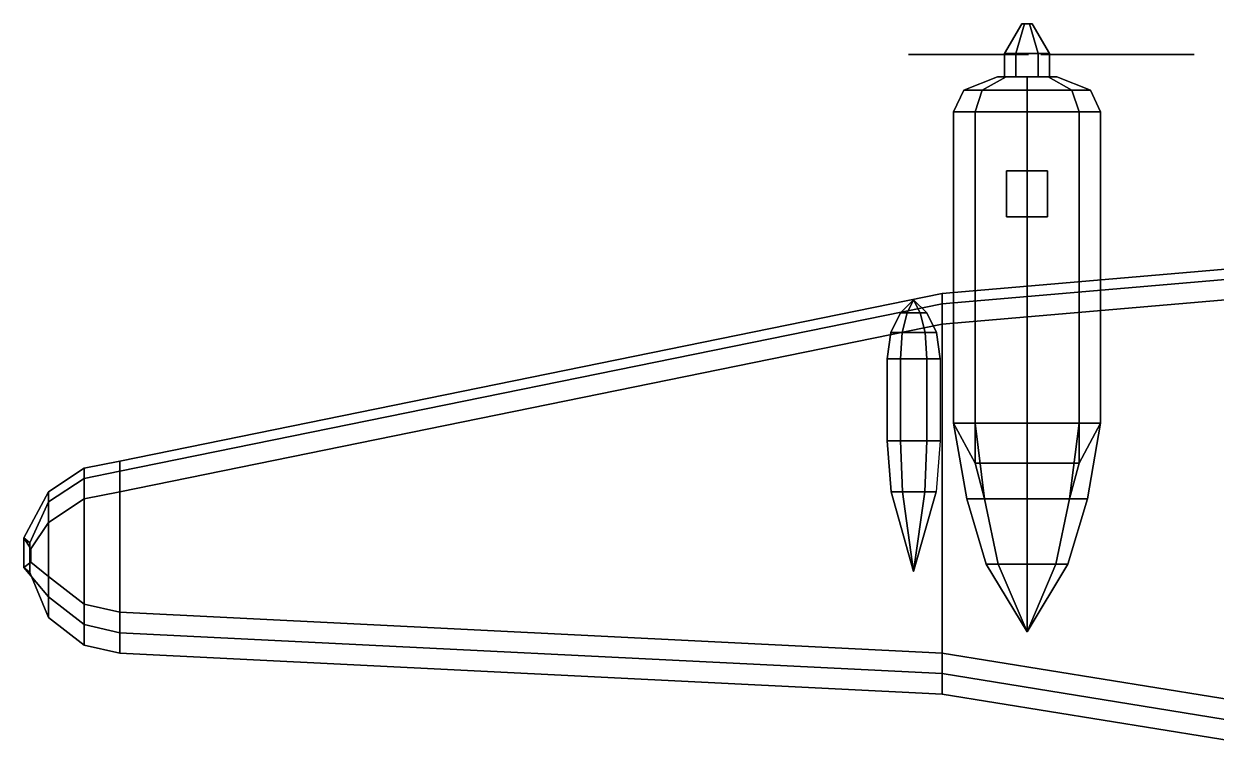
# Model space of a CAD drawing. Header units: millimetres. Extents: x -16.3 to 16.3, y -11.4 to 11.4.
# Drawn here: x -16.29 to -4.62, y 0.69 to 7.76 of the extents above; entities that cross this region are included whole.
import ezdxf

# ---------------------------------------------------------------- set-up
doc = ezdxf.new("R2010")
doc.units = ezdxf.units.MM
for name, color, linetype in [('engine_outer', 6, 'Continuous'), ('propeller', 1, 'Continuous'), ('wing1', 1, 'Continuous')]:
    doc.layers.add(name, color=color, linetype=linetype)

msp = doc.modelspace()

# ---------------------------------------------------------------- linework, layer by layer
at = {"layer": 'engine_outer'}
for points in [[(-7.09, 7.11, 2.8), (-6.908, 7.11, 3.238), (-6.675, 7.24, 3.005), (-6.76, 7.24, 2.8)], [(-6.908, 7.11, 2.362), (-7.09, 7.11, 2.8), (-6.76, 7.24, 2.8), (-6.675, 7.24, 2.595)], [(-6.47, 7.11, 2.18), (-6.908, 7.11, 2.362), (-6.675, 7.24, 2.595), (-6.47, 7.24, 2.51)], [(-6.908, 7.11, 3.238), (-6.47, 7.11, 3.42), (-6.47, 7.24, 3.09), (-6.675, 7.24, 3.005)], [(-6.76, 7.24, 2.8), (-6.265, 7.24, 3.005), (-6.18, 7.24, 2.8), (-6.675, 7.24, 2.595)], [(-6.675, 7.24, 3.005), (-6.47, 7.24, 3.09), (-6.265, 7.24, 3.005), (-6.76, 7.24, 2.8)], [(-6.675, 7.24, 2.595), (-6.18, 7.24, 2.8), (-6.265, 7.24, 2.595), (-6.47, 7.24, 2.51)], [(-6.032, 7.11, 2.362), (-6.47, 7.11, 2.18), (-6.47, 7.24, 2.51), (-6.265, 7.24, 2.595)], [(-6.47, 7.11, 3.42), (-6.032, 7.11, 3.238), (-6.265, 7.24, 3.005), (-6.47, 7.24, 3.09)], [(-5.85, 7.11, 2.8), (-6.032, 7.11, 2.362), (-6.265, 7.24, 2.595), (-6.18, 7.24, 2.8)], [(-6.032, 7.11, 3.238), (-5.85, 7.11, 2.8), (-6.18, 7.24, 2.8), (-6.265, 7.24, 3.005)], [(-7.19, 6.9, 2.8), (-6.979, 6.9, 3.309), (-6.908, 7.11, 3.238), (-7.09, 7.11, 2.8)], [(-6.979, 6.9, 2.291), (-7.19, 6.9, 2.8), (-7.09, 7.11, 2.8), (-6.908, 7.11, 2.362)], [(-6.47, 6.9, 2.08), (-6.979, 6.9, 2.291), (-6.908, 7.11, 2.362), (-6.47, 7.11, 2.18)], [(-6.979, 6.9, 3.309), (-6.47, 6.9, 3.52), (-6.47, 7.11, 3.42), (-6.908, 7.11, 3.238)], [(-5.961, 6.9, 2.291), (-6.47, 6.9, 2.08), (-6.47, 7.11, 2.18), (-6.032, 7.11, 2.362)], [(-6.47, 6.9, 3.52), (-5.961, 6.9, 3.309), (-6.032, 7.11, 3.238), (-6.47, 7.11, 3.42)], [(-5.961, 6.9, 3.309), (-5.75, 6.9, 2.8), (-5.85, 7.11, 2.8), (-6.032, 7.11, 3.238)], [(-5.75, 6.9, 2.8), (-5.961, 6.9, 2.291), (-6.032, 7.11, 2.362), (-5.85, 7.11, 2.8)], [(-7.19, 6.9, 2.8), (-6.979, 6.9, 2.291), (-6.979, 3.46, 2.291), (-7.19, 3.85, 2.8)], [(-6.979, 6.9, 3.309), (-7.19, 6.9, 2.8), (-7.19, 3.85, 2.8), (-6.979, 3.85, 3.309)], [(-6.979, 6.9, 2.291), (-6.47, 6.9, 2.08), (-6.47, 3.46, 2.08), (-6.979, 3.46, 2.291)], [(-6.47, 6.9, 3.52), (-6.979, 6.9, 3.309), (-6.979, 3.85, 3.309), (-6.47, 3.85, 3.52)], [(-6.47, 6.9, 2.08), (-5.961, 6.9, 2.291), (-5.961, 3.46, 2.291), (-6.47, 3.46, 2.08)], [(-5.961, 6.9, 3.309), (-6.47, 6.9, 3.52), (-6.47, 3.85, 3.52), (-5.961, 3.85, 3.309)], [(-5.961, 6.9, 2.291), (-5.75, 6.9, 2.8), (-5.75, 3.85, 2.8), (-5.961, 3.46, 2.291)], [(-5.75, 6.9, 2.8), (-5.961, 6.9, 3.309), (-5.961, 3.85, 3.309), (-5.75, 3.85, 2.8)], [(-6.27, 6.32, 1.88), (-6.27, 5.87, 1.88), (-6.67, 5.87, 1.88), (-6.67, 6.32, 1.88)], [(-6.27, 6.32, 2.17), (-6.27, 6.32, 1.88), (-6.67, 6.32, 1.88), (-6.67, 6.32, 2.17)], [(-6.67, 6.32, 1.88), (-6.67, 5.87, 1.88), (-6.67, 5.87, 2.17), (-6.67, 6.32, 2.17)], [(-6.27, 5.87, 2.17), (-6.27, 5.87, 1.88), (-6.27, 6.32, 1.88), (-6.27, 6.32, 2.17)], [(-6.67, 5.87, 2.17), (-6.67, 5.87, 1.88), (-6.27, 5.87, 1.88), (-6.27, 5.87, 2.17)], [(-6.979, 3.85, 3.309), (-7.19, 3.85, 2.8), (-7.06, 3.11, 2.8), (-6.887, 3.11, 3.217)], [(-7.19, 3.85, 2.8), (-6.979, 3.46, 2.291), (-6.887, 3.11, 2.383), (-7.06, 3.11, 2.8)], [(-6.47, 3.85, 3.52), (-6.979, 3.85, 3.309), (-6.887, 3.11, 3.217), (-6.47, 3.11, 3.39)], [(-5.961, 3.85, 3.309), (-6.47, 3.85, 3.52), (-6.47, 3.11, 3.39), (-6.053, 3.11, 3.217)], [(-5.75, 3.85, 2.8), (-5.961, 3.85, 3.309), (-6.053, 3.11, 3.217), (-5.88, 3.11, 2.8)], [(-5.961, 3.46, 2.291), (-5.75, 3.85, 2.8), (-5.88, 3.11, 2.8), (-6.053, 3.11, 2.383)], [(-6.979, 3.46, 2.291), (-6.47, 3.46, 2.08), (-6.47, 3.11, 2.21), (-6.887, 3.11, 2.383)], [(-6.47, 3.46, 2.08), (-5.961, 3.46, 2.291), (-6.053, 3.11, 2.383), (-6.47, 3.11, 2.21)], [(-6.887, 3.11, 3.217), (-7.06, 3.11, 2.8), (-6.87, 2.47, 2.8), (-6.753, 2.47, 3.083)], [(-7.06, 3.11, 2.8), (-6.887, 3.11, 2.383), (-6.753, 2.47, 2.517), (-6.87, 2.47, 2.8)], [(-6.887, 3.11, 2.383), (-6.47, 3.11, 2.21), (-6.47, 2.47, 2.4), (-6.753, 2.47, 2.517)], [(-6.47, 3.11, 3.39), (-6.887, 3.11, 3.217), (-6.753, 2.47, 3.083), (-6.47, 2.47, 3.2)], [(-6.47, 3.11, 2.21), (-6.053, 3.11, 2.383), (-6.187, 2.47, 2.517), (-6.47, 2.47, 2.4)], [(-6.053, 3.11, 3.217), (-6.47, 3.11, 3.39), (-6.47, 2.47, 3.2), (-6.187, 2.47, 3.083)], [(-5.88, 3.11, 2.8), (-6.053, 3.11, 3.217), (-6.187, 2.47, 3.083), (-6.07, 2.47, 2.8)], [(-6.053, 3.11, 2.383), (-5.88, 3.11, 2.8), (-6.07, 2.47, 2.8), (-6.187, 2.47, 2.517)], [(-6.753, 2.47, 3.083), (-6.87, 2.47, 2.8), (-6.47, 1.81, 2.8)], [(-6.87, 2.47, 2.8), (-6.753, 2.47, 2.517), (-6.47, 1.81, 2.8)], [(-6.47, 2.47, 3.2), (-6.753, 2.47, 3.083), (-6.47, 1.81, 2.8)], [(-6.753, 2.47, 2.517), (-6.47, 2.47, 2.4), (-6.47, 1.81, 2.8)], [(-6.187, 2.47, 2.517), (-6.07, 2.47, 2.8), (-6.47, 1.81, 2.8)], [(-6.47, 2.47, 2.4), (-6.187, 2.47, 2.517), (-6.47, 1.81, 2.8)], [(-6.187, 2.47, 3.083), (-6.47, 2.47, 3.2), (-6.47, 1.81, 2.8)], [(-6.07, 2.47, 2.8), (-6.187, 2.47, 3.083), (-6.47, 1.81, 2.8)]]:
    msp.add_3dface(points, dxfattribs=at)
at = {"layer": 'propeller'}
for points in [[(-6.69, 7.47, 2.8), (-6.58, 7.47, 2.991), (-6.495, 7.76, 2.843), (-6.52, 7.76, 2.8)], [(-6.58, 7.47, 2.609), (-6.69, 7.47, 2.8), (-6.52, 7.76, 2.8), (-6.495, 7.76, 2.757)], [(-6.58, 7.47, 2.991), (-6.36, 7.47, 2.991), (-6.445, 7.76, 2.843), (-6.495, 7.76, 2.843)], [(-6.36, 7.47, 2.609), (-6.58, 7.47, 2.609), (-6.495, 7.76, 2.757), (-6.445, 7.76, 2.757)], [(-6.52, 7.76, 2.8), (-6.42, 7.76, 2.8), (-6.445, 7.76, 2.757), (-6.495, 7.76, 2.757)], [(-6.495, 7.76, 2.843), (-6.445, 7.76, 2.843), (-6.42, 7.76, 2.8), (-6.52, 7.76, 2.8)], [(-6.36, 7.47, 2.991), (-6.25, 7.47, 2.8), (-6.42, 7.76, 2.8), (-6.445, 7.76, 2.843)], [(-6.25, 7.47, 2.8), (-6.36, 7.47, 2.609), (-6.445, 7.76, 2.757), (-6.42, 7.76, 2.8)], [(-6.58, 7.47, 2.991), (-6.69, 7.47, 2.8), (-6.69, 7.24, 2.8), (-6.58, 7.24, 2.991)], [(-6.69, 7.47, 2.8), (-6.58, 7.47, 2.609), (-6.58, 7.24, 2.609), (-6.69, 7.24, 2.8)], [(-6.58, 7.47, 2.609), (-6.36, 7.47, 2.609), (-6.36, 7.24, 2.609), (-6.58, 7.24, 2.609)], [(-6.36, 7.47, 2.991), (-6.58, 7.47, 2.991), (-6.58, 7.24, 2.991), (-6.36, 7.24, 2.991)], [(-6.25, 7.47, 2.8), (-6.36, 7.47, 2.991), (-6.36, 7.24, 2.991), (-6.25, 7.24, 2.8)], [(-6.36, 7.47, 2.609), (-6.25, 7.47, 2.8), (-6.25, 7.24, 2.8), (-6.36, 7.24, 2.609)], [(-7.56, 7.46, 4.06), (-7.63, 7.46, 4.02), (-7.59, 7.46, 3.92), (-7.49, 7.46, 4.02)], [(-7.49, 7.46, 4.02), (-7.59, 7.46, 3.92), (-7.35, 7.46, 3.58), (-7.19, 7.46, 3.75)], [(-7.19, 7.46, 3.75), (-7.35, 7.46, 3.58), (-6.98, 7.46, 3.17), (-6.81, 7.46, 3.36)], [(-7.017, 7.46, 1.307), (-6.88, 7.46, 1.27), (-6.705, 7.46, 1.648), (-6.933, 7.46, 1.701)], [(-7.016, 7.46, 1.226), (-6.947, 7.46, 1.185), (-6.88, 7.46, 1.27), (-7.017, 7.46, 1.307)], [(-6.81, 7.46, 3.359), (-6.98, 7.46, 3.17), (-6.62, 7.46, 2.87), (-6.55, 7.46, 2.94)], [(-6.933, 7.46, 1.701), (-6.705, 7.46, 1.648), (-6.535, 7.46, 2.173), (-6.785, 7.46, 2.226)], [(-6.784, 7.46, 2.226), (-6.535, 7.46, 2.173), (-6.456, 7.46, 2.635), (-6.551, 7.46, 2.661)], [(-5.816, 7.46, 2.815), (-5.895, 7.46, 3.057), (-6.334, 7.46, 2.895), (-6.309, 7.46, 2.799)], [(-5.287, 7.46, 2.949), (-5.355, 7.46, 3.172), (-5.895, 7.46, 3.057), (-5.815, 7.46, 2.814)], [(-4.903, 7.46, 3.073), (-4.94, 7.46, 3.21), (-5.355, 7.46, 3.172), (-5.287, 7.46, 2.949)], [(-4.834, 7.46, 3.114), (-4.833, 7.46, 3.195), (-4.94, 7.46, 3.21), (-4.903, 7.46, 3.073)]]:
    msp.add_3dface(points, dxfattribs=at)
at = {"layer": 'wing1'}
for points in [[(-7.3, 4.82, 3.45), (-4.15, 5.09, 3.47), (-4.15, 5.39, 3.12), (-7.3, 5.12, 3.19)], [(-7.3, 5.12, 3.19), (-4.15, 5.39, 3.12), (-4.15, 5.29, 2.76), (-7.3, 5.02, 2.9)], [(-7.3, 5.02, 2.9), (-4.15, 5.29, 2.76), (-4.15, 0.69, 2.76), (-7.3, 1.2, 2.9)], [(-15.35, 3.18, 4.12), (-7.3, 4.82, 3.45), (-7.3, 5.12, 3.19), (-15.35, 3.48, 3.99)], [(-15.35, 3.48, 3.99), (-7.3, 5.12, 3.19), (-7.3, 5.02, 2.9), (-15.35, 3.38, 3.84)], [(-15.35, 3.38, 3.84), (-7.3, 5.02, 2.9), (-7.3, 1.2, 2.9), (-15.35, 1.6, 3.84)], [(-7.58, 5.06, 2.91), (-7.645, 4.93, 2.797), (-7.71, 4.93, 2.91), (-7.58, 5.06, 2.91)], [(-7.58, 5.06, 2.91), (-7.71, 4.93, 2.91), (-7.645, 4.93, 3.023), (-7.58, 5.06, 2.91)], [(-7.58, 5.06, 2.91), (-7.515, 4.93, 2.797), (-7.645, 4.93, 2.797), (-7.58, 5.06, 2.91)], [(-7.58, 5.06, 2.91), (-7.645, 4.93, 3.023), (-7.515, 4.93, 3.023), (-7.58, 5.06, 2.91)], [(-7.58, 5.06, 2.91), (-7.45, 4.93, 2.91), (-7.515, 4.93, 2.797), (-7.58, 5.06, 2.91)], [(-7.58, 5.06, 2.91), (-7.515, 4.93, 3.023), (-7.45, 4.93, 2.91), (-7.58, 5.06, 2.91)], [(-4.15, 1.09, 3.47), (-4.15, 5.09, 3.47), (-7.3, 4.82, 3.45), (-7.3, 1.6, 3.45)], [(-7.645, 4.93, 2.797), (-7.693, 4.74, 2.715), (-7.805, 4.74, 2.91), (-7.71, 4.93, 2.91)], [(-7.71, 4.93, 2.91), (-7.805, 4.74, 2.91), (-7.693, 4.74, 3.105), (-7.645, 4.93, 3.023)], [(-7.515, 4.93, 2.797), (-7.467, 4.74, 2.715), (-7.693, 4.74, 2.715), (-7.645, 4.93, 2.797)], [(-7.645, 4.93, 3.023), (-7.693, 4.74, 3.105), (-7.467, 4.74, 3.105), (-7.515, 4.93, 3.023)], [(-7.45, 4.93, 2.91), (-7.355, 4.74, 2.91), (-7.467, 4.74, 2.715), (-7.515, 4.93, 2.797)], [(-7.515, 4.93, 3.023), (-7.467, 4.74, 3.105), (-7.355, 4.74, 2.91), (-7.45, 4.93, 2.91)], [(-7.3, 1.6, 3.45), (-7.3, 4.82, 3.45), (-15.35, 3.18, 4.12), (-15.35, 2, 4.12)], [(-7.693, 4.74, 2.715), (-7.71, 4.48, 2.685), (-7.84, 4.48, 2.91), (-7.805, 4.74, 2.91)], [(-7.805, 4.74, 2.91), (-7.84, 4.48, 2.91), (-7.71, 4.48, 3.135), (-7.693, 4.74, 3.105)], [(-7.467, 4.74, 2.715), (-7.45, 4.48, 2.685), (-7.71, 4.48, 2.685), (-7.693, 4.74, 2.715)], [(-7.693, 4.74, 3.105), (-7.71, 4.48, 3.135), (-7.45, 4.48, 3.135), (-7.467, 4.74, 3.105)], [(-7.355, 4.74, 2.91), (-7.32, 4.48, 2.91), (-7.45, 4.48, 2.685), (-7.467, 4.74, 2.715)], [(-7.467, 4.74, 3.105), (-7.45, 4.48, 3.135), (-7.32, 4.48, 2.91), (-7.355, 4.74, 2.91)], [(-7.71, 4.48, 3.135), (-7.84, 4.48, 2.91), (-7.84, 3.68, 2.91), (-7.71, 3.68, 3.135)], [(-7.84, 4.48, 2.91), (-7.71, 4.48, 2.685), (-7.71, 3.68, 2.685), (-7.84, 3.68, 2.91)], [(-7.71, 4.48, 2.685), (-7.45, 4.48, 2.685), (-7.45, 3.68, 2.685), (-7.71, 3.68, 2.685)], [(-7.45, 4.48, 2.685), (-7.32, 4.48, 2.91), (-7.32, 3.68, 2.91), (-7.45, 3.68, 2.685)], [(-7.71, 3.68, 3.135), (-7.84, 3.68, 2.91), (-7.8, 3.18, 2.91), (-7.69, 3.18, 3.101)], [(-7.84, 3.68, 2.91), (-7.71, 3.68, 2.685), (-7.69, 3.18, 2.719), (-7.8, 3.18, 2.91)], [(-7.71, 3.68, 2.685), (-7.45, 3.68, 2.685), (-7.47, 3.18, 2.719), (-7.69, 3.18, 2.719)], [(-7.45, 3.68, 2.685), (-7.32, 3.68, 2.91), (-7.36, 3.18, 2.91), (-7.47, 3.18, 2.719)], [(-16.05, 2.88, 4.12), (-15.7, 3.11, 4.12), (-15.7, 3.41, 4.02), (-16.05, 3.18, 4.03)], [(-16.05, 3.18, 4.03), (-15.7, 3.41, 4.02), (-15.7, 3.31, 3.91), (-16.05, 3.08, 3.95)], [(-15.7, 3.11, 4.12), (-15.35, 3.18, 4.12), (-15.35, 3.48, 3.99), (-15.7, 3.41, 4.02)], [(-15.7, 3.41, 4.02), (-15.35, 3.48, 3.99), (-15.35, 3.38, 3.84), (-15.7, 3.31, 3.91)], [(-16.05, 3.08, 3.95), (-15.7, 3.31, 3.91), (-15.7, 1.68, 3.91), (-16.05, 1.95, 3.95)], [(-15.7, 3.31, 3.91), (-15.35, 3.38, 3.84), (-15.35, 1.6, 3.84), (-15.7, 1.68, 3.91)], [(-16.22, 2.62, 4.12), (-16.05, 2.88, 4.12), (-16.05, 3.18, 4.03), (-16.29, 2.73, 4.05)], [(-16.29, 2.73, 4.05), (-16.05, 3.18, 4.03), (-16.05, 3.08, 3.95), (-16.23, 2.68, 3.99)], [(-15.35, 2, 4.12), (-15.35, 3.18, 4.12), (-15.7, 3.11, 4.12), (-15.7, 2.08, 4.12)], [(-7.69, 3.18, 3.101), (-7.8, 3.18, 2.91), (-7.58, 2.4, 2.91)], [(-7.8, 3.18, 2.91), (-7.69, 3.18, 2.719), (-7.58, 2.4, 2.91)], [(-7.47, 3.18, 3.101), (-7.69, 3.18, 3.101), (-7.58, 2.4, 2.91)], [(-7.69, 3.18, 2.719), (-7.47, 3.18, 2.719), (-7.58, 2.4, 2.91)], [(-7.36, 3.18, 2.91), (-7.47, 3.18, 3.101), (-7.58, 2.4, 2.91)], [(-7.47, 3.18, 2.719), (-7.36, 3.18, 2.91), (-7.58, 2.4, 2.91)], [(-16.23, 2.68, 3.99), (-16.05, 3.08, 3.95), (-16.05, 1.95, 3.95), (-16.23, 2.39, 3.99)], [(-15.7, 2.08, 4.12), (-15.7, 3.11, 4.12), (-16.05, 2.88, 4.12), (-16.05, 2.35, 4.12)], [(-16.05, 2.35, 4.12), (-16.05, 2.88, 4.12), (-16.22, 2.62, 4.12), (-16.22, 2.49, 4.12)], [(-16.22, 2.49, 4.12), (-16.22, 2.62, 4.12), (-16.29, 2.73, 4.05), (-16.29, 2.44, 4.05)], [(-16.29, 2.44, 4.05), (-16.29, 2.73, 4.05), (-16.23, 2.68, 3.99), (-16.23, 2.39, 3.99)], [(-16.29, 2.44, 4.05), (-16.05, 2.15, 4.03), (-16.05, 2.35, 4.12), (-16.22, 2.49, 4.12)], [(-16.23, 2.39, 3.99), (-16.05, 1.95, 3.95), (-16.05, 2.15, 4.03), (-16.29, 2.44, 4.05)], [(-16.05, 2.15, 4.03), (-15.7, 1.88, 4.02), (-15.7, 2.08, 4.12), (-16.05, 2.35, 4.12)], [(-16.05, 1.95, 3.95), (-15.7, 1.68, 3.91), (-15.7, 1.88, 4.02), (-16.05, 2.15, 4.03)], [(-15.7, 1.88, 4.02), (-15.35, 1.8, 3.99), (-15.35, 2, 4.12), (-15.7, 2.08, 4.12)], [(-15.35, 1.8, 3.99), (-7.3, 1.4, 3.19), (-7.3, 1.6, 3.45), (-15.35, 2, 4.12)], [(-15.7, 1.68, 3.91), (-15.35, 1.6, 3.84), (-15.35, 1.8, 3.99), (-15.7, 1.88, 4.02)], [(-15.35, 1.6, 3.84), (-7.3, 1.2, 2.9), (-7.3, 1.4, 3.19), (-15.35, 1.8, 3.99)], [(-7.3, 1.4, 3.19), (-4.15, 0.89, 3.12), (-4.15, 1.09, 3.47), (-7.3, 1.6, 3.45)], [(-7.3, 1.2, 2.9), (-4.15, 0.69, 2.76), (-4.15, 0.89, 3.12), (-7.3, 1.4, 3.19)]]:
    msp.add_3dface(points, dxfattribs=at)

doc.saveas('drawing.dxf')
